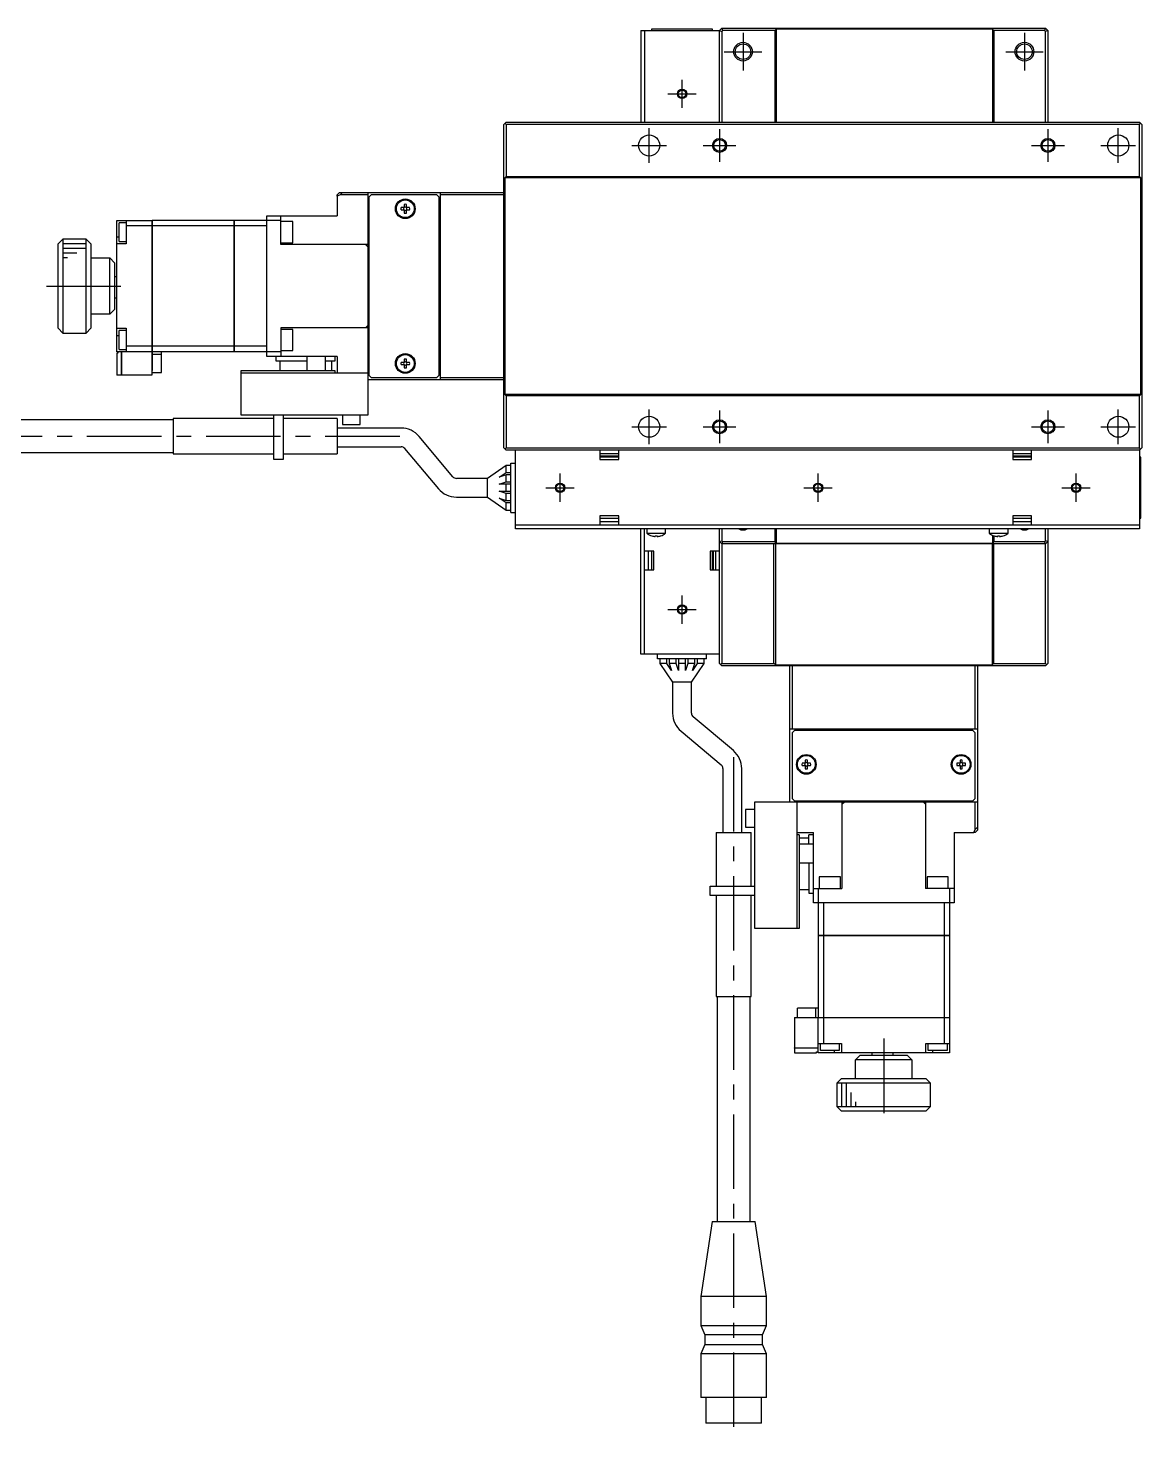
# Model space of a CAD drawing. Extents: x -2 to 843, y -8 to 504.
# Drawn here: x 606.1 to 843.5, y 89.9 to 390.9 of the extents above; entities that cross this region are included whole.
import ezdxf

# ---------------------------------------------------------------- set-up
doc = ezdxf.new("R2010")
doc.units = 0
doc.header["$LTSCALE"] = 0.5
doc.linetypes.add('CENTER', pattern=[50.8, 31.75, -6.35, 6.35, -6.35])
for name, color, linetype in [('MSM_CENTER', 1, 'CENTER'), ('MSM_CONTINUOUS', 7, 'CONTINUOUS'), ('MSM_NARROW', 5, 'CONTINUOUS')]:
    doc.layers.add(name, color=color, linetype=linetype)

msp = doc.modelspace()

# ---------------------------------------------------------------- linework, layer by layer
at = {"layer": 'MSM_CENTER'}
for p, q in [((758.49, 389.91), (758.49, 381.91)), ((818.49, 389.91), (818.49, 381.91)), ((754.49, 385.91), (762.49, 385.91)), ((814.49, 385.91), (822.49, 385.91)), ((745.49, 373.91), (745.49, 379.91)), ((742.49, 376.91), (748.49, 376.91)), ((738.49, 362.21), (738.49, 369.61)), ((753.49, 369.41), (753.49, 362.41)), ((823.49, 369.41), (823.49, 362.41)), ((838.49, 362.21), (838.49, 369.61)), ((734.79, 365.91), (742.19, 365.91)), ((749.99, 365.91), (756.99, 365.91)), ((819.99, 365.91), (826.99, 365.91)), ((834.79, 365.91), (842.19, 365.91)), ((609.99, 335.91), (627.99, 335.91)), ((738.49, 302.21), (738.49, 309.61)), ((753.49, 309.41), (753.49, 302.41)), ((823.49, 309.41), (823.49, 302.41)), ((838.49, 302.21), (838.49, 309.61)), ((734.79, 305.91), (742.19, 305.91)), ((749.99, 305.91), (756.99, 305.91)), ((819.99, 305.91), (826.99, 305.91)), ((834.79, 305.91), (842.19, 305.91)), ((542.44, 303.91), (688.04, 303.91)), ((719.49, 289.91), (719.49, 295.91)), ((774.49, 289.91), (774.49, 295.91)), ((829.49, 289.91), (829.49, 295.91)), ((716.49, 292.91), (722.49, 292.91)), ((771.49, 292.91), (777.49, 292.91)), ((826.49, 292.91), (832.49, 292.91)), ((745.49, 263.91), (745.49, 269.91)), ((742.49, 266.91), (748.49, 266.91)), ((756.49, 235.46), (756.49, 89.86)), ((788.49, 175.41), (788.49, 157.41))]:
    msp.add_line(p, q, dxfattribs=at)
at = {"layer": 'MSM_CONTINUOUS'}
for p, q in [((736.69, 390.41), (753.49, 390.41)), ((736.69, 390.41), (736.69, 370.91)), ((737.49, 390.41), (737.49, 370.91)), ((751.99, 390.71), (738.99, 390.71)), ((738.99, 390.71), (738.99, 390.41)), ((751.99, 390.41), (751.99, 390.71)), ((753.49, 390.41), (753.99, 390.91)), ((753.49, 390.41), (753.99, 390.2)), ((753.49, 370.91), (753.49, 390.41)), ((753.99, 390.91), (822.99, 390.91)), ((754.2, 390.41), (753.99, 390.91)), ((754.2, 390.41), (753.99, 390.2)), ((753.99, 390.2), (753.99, 370.91)), ((765.29, 390.41), (754.2, 390.41)), ((765.29, 390.41), (765.59, 390.71)), ((765.29, 390.41), (765.29, 370.91)), ((811.69, 390.71), (765.59, 390.71)), ((765.59, 390.71), (765.59, 370.91)), ((811.69, 390.71), (811.99, 390.41)), ((811.69, 390.71), (811.69, 370.91)), ((822.79, 390.41), (811.99, 390.41)), ((811.99, 390.41), (811.99, 370.91)), ((822.99, 390.91), (822.79, 390.41)), ((822.99, 390.2), (822.79, 390.41)), ((822.99, 390.91), (823.49, 390.41)), ((823.49, 390.41), (822.99, 390.2)), ((822.99, 370.91), (822.99, 390.2)), ((823.49, 390.41), (823.49, 370.91)), ((707.99, 370.91), (707.49, 370.41)), ((707.49, 301.41), (707.49, 370.41)), ((707.74, 370.66), (707.99, 370.41)), ((707.99, 370.91), (842.99, 370.91)), ((707.99, 370.41), (707.99, 359.31)), ((842.99, 370.41), (707.99, 370.41)), ((843.49, 370.41), (842.99, 370.91)), ((842.99, 370.41), (843.24, 370.66)), ((842.99, 359.31), (842.99, 370.41)), ((843.49, 370.41), (843.49, 301.41)), ((707.69, 359.01), (707.99, 359.31)), ((707.69, 359.01), (707.69, 312.81)), ((843.29, 359.01), (707.69, 359.01)), ((707.99, 359.31), (842.99, 359.31)), ((842.99, 359.31), (843.29, 359.01)), ((843.29, 312.81), (843.29, 359.01)), ((671.99, 355.41), (672.49, 355.91)), ((672.61, 355.41), (671.99, 355.11)), ((671.99, 355.11), (671.99, 355.41)), ((672.49, 355.91), (707.49, 355.91)), ((673.11, 355.91), (672.61, 355.41)), ((678.49, 355.41), (672.61, 355.41)), ((678.49, 355.91), (678.49, 308.41)), ((679.19, 355.41), (678.69, 354.91)), ((693.19, 355.41), (679.19, 355.41)), ((693.69, 354.91), (693.19, 355.41)), ((693.99, 315.91), (693.99, 355.91)), ((707.49, 355.41), (693.99, 355.41)), ((671.99, 355.11), (671.99, 350.91)), ((678.69, 354.91), (678.69, 316.91)), ((686.25, 352.65), (685.58, 352.65)), ((686.25, 353.33), (686.25, 352.65)), ((686.73, 352.65), (686.73, 353.33)), ((687.41, 352.65), (686.73, 352.65)), ((693.69, 316.91), (693.69, 354.91)), ((624.99, 321.91), (624.99, 349.91)), ((624.99, 349.91), (632.49, 349.91)), ((626.99, 349.41), (625.49, 349.41)), ((625.49, 345.41), (625.49, 349.41)), ((626.99, 349.91), (626.99, 344.91)), ((632.49, 349.91), (632.49, 316.91)), ((632.49, 349.9), (632.5, 349.9)), ((649.99, 349.91), (632.5, 349.91)), ((632.5, 349.91), (632.5, 317.91)), ((649.99, 321.91), (649.99, 349.91)), ((649.99, 349.9), (650, 349.9)), ((650, 349.91), (650, 321.91)), ((659.99, 349.91), (650, 349.91)), ((656.99, 350.91), (671.99, 350.91)), ((656.99, 320.91), (656.99, 350.91)), ((659.99, 344.81), (659.99, 350.91)), ((662.49, 349.66), (659.99, 349.66)), ((662.49, 345.16), (662.49, 349.66)), ((678.69, 350.16), (678.49, 350.16)), ((685.58, 352.17), (686.25, 352.17)), ((686.25, 352.17), (686.25, 351.49)), ((686.73, 351.49), (686.73, 352.17)), ((686.73, 352.17), (687.41, 352.17)), ((693.99, 350.16), (693.69, 350.16)), ((693.99, 349.66), (693.69, 349.66)), ((624.99, 346.41), (625.49, 346.41)), ((632.49, 348.76), (626.99, 348.76)), ((632.49, 348.75), (632.5, 348.75)), ((649.99, 348.76), (632.5, 348.76)), ((649.99, 348.75), (650, 348.75)), ((656.99, 348.76), (650, 348.76)), ((613.49, 345.91), (612.49, 344.91)), ((612.49, 326.91), (612.49, 344.91)), ((613.49, 345.91), (613.49, 325.91)), ((618.49, 345.91), (613.49, 345.91)), ((618.49, 344.91), (613.49, 344.91)), ((618.49, 343.91), (613.49, 343.91)), ((618.49, 325.91), (618.49, 345.91)), ((619.49, 344.91), (618.49, 345.91)), ((619.49, 344.91), (619.49, 326.91)), ((626.99, 344.91), (624.99, 344.91)), ((625.49, 345.41), (626.99, 345.41)), ((659.99, 345.16), (662.49, 345.16)), ((678.49, 344.81), (659.99, 344.81)), ((677.99, 344.81), (678.49, 344.31)), ((678.69, 345.91), (678.49, 345.91)), ((678.69, 344.91), (678.49, 344.91)), ((678.69, 343.41), (678.49, 343.41)), ((693.69, 344.16), (693.99, 344.16)), ((616.49, 342.91), (613.49, 342.91)), ((614.49, 341.91), (613.49, 341.91)), ((619.49, 341.91), (623.49, 341.91)), ((623.49, 329.91), (623.49, 341.91)), ((624.49, 340.91), (623.49, 341.91)), ((624.49, 340.91), (624.49, 330.91)), ((693.79, 340.91), (693.69, 340.91)), ((693.79, 330.91), (693.79, 340.91)), ((693.99, 340.71), (693.79, 340.91)), ((624.99, 337.91), (624.49, 337.91)), ((624.49, 333.41), (624.99, 333.41)), ((623.49, 329.91), (619.49, 329.91)), ((623.49, 329.91), (624.49, 330.91)), ((678.49, 328.41), (678.69, 328.41)), ((693.69, 330.91), (693.79, 330.91)), ((693.79, 330.91), (693.99, 331.11)), ((612.49, 326.91), (613.49, 325.91)), ((613.49, 325.91), (618.49, 325.91)), ((618.49, 325.91), (619.49, 326.91)), ((624.99, 326.91), (626.99, 326.91)), ((624.99, 325.41), (625.49, 325.41)), ((625.49, 322.41), (625.49, 326.41)), ((626.99, 326.41), (625.49, 326.41)), ((626.99, 326.91), (626.99, 321.91)), ((678.49, 327.01), (659.99, 327.01)), ((659.99, 327.01), (659.99, 320.91)), ((662.49, 326.66), (659.99, 326.66)), ((662.49, 322.16), (662.49, 326.66)), ((678.49, 327.51), (677.99, 327.01)), ((678.69, 326.91), (678.49, 326.91)), ((678.49, 325.91), (678.69, 325.91)), ((693.99, 327.66), (693.69, 327.66)), ((625.49, 322.41), (626.99, 322.41)), ((632.49, 323.07), (626.99, 323.07)), ((632.49, 323.07), (632.5, 323.07)), ((649.99, 323.07), (632.5, 323.07)), ((649.99, 323.07), (650, 323.07)), ((656.99, 323.07), (650, 323.07)), ((659.99, 322.16), (662.49, 322.16)), ((693.69, 322.16), (693.99, 322.16)), ((632.49, 321.91), (624.99, 321.91)), ((625.19, 321.61), (624.99, 321.61)), ((624.99, 321.61), (624.99, 316.91)), ((625.19, 321.91), (625.19, 321.61)), ((625.99, 316.91), (625.99, 321.91)), ((626, 321.91), (626, 316.91)), ((632.49, 321.92), (632.5, 321.92)), ((649.99, 321.91), (632.5, 321.91)), ((632.5, 321.41), (634.49, 321.41)), ((634.49, 317.51), (634.49, 321.91)), ((649.99, 321.92), (650, 321.92)), ((659.99, 321.91), (650, 321.91)), ((671.99, 320.91), (656.99, 320.91)), ((658.99, 319.91), (658.99, 320.91)), ((665.49, 319.91), (658.99, 319.91)), ((659.74, 319.91), (659.74, 317.91)), ((665.49, 320.91), (665.49, 317.91)), ((669.49, 317.91), (669.49, 320.91)), ((671.49, 319.91), (669.49, 319.91)), ((670.74, 319.91), (670.74, 317.91)), ((671.49, 320.91), (671.49, 319.91)), ((671.99, 320.91), (671.99, 317.41)), ((678.49, 321.66), (678.69, 321.66)), ((686.25, 319.65), (685.58, 319.65)), ((685.58, 319.17), (686.25, 319.17)), ((686.25, 320.33), (686.25, 319.65)), ((686.25, 319.17), (686.25, 318.49)), ((686.73, 319.65), (686.73, 320.33)), ((687.41, 319.65), (686.73, 319.65)), ((686.73, 318.49), (686.73, 319.17)), ((686.73, 319.17), (687.41, 319.17)), ((693.69, 321.66), (693.99, 321.66)), ((625.99, 316.91), (624.99, 316.91)), ((625.99, 316.92), (626, 316.92)), ((632.49, 316.91), (626, 316.91)), ((632.5, 317.91), (632.49, 317.91)), ((632.49, 317.51), (634.49, 317.51)), ((651.49, 317.91), (671.49, 317.91)), ((651.49, 308.41), (651.49, 317.91)), ((651.49, 317.41), (678.49, 317.41)), ((671.49, 317.91), (671.49, 317.41)), ((678.69, 316.91), (679.19, 316.41)), ((679.19, 316.41), (693.19, 316.41)), ((693.19, 316.41), (693.69, 316.91)), ((693.99, 316.41), (707.49, 316.41)), ((707.49, 315.91), (678.49, 315.91)), ((707.99, 312.51), (707.69, 312.81)), ((843.29, 312.81), (707.69, 312.81)), ((707.99, 312.51), (707.99, 301.41)), ((842.99, 312.51), (707.99, 312.51)), ((843.29, 312.81), (842.99, 312.51)), ((842.99, 301.41), (842.99, 312.51)), ((636.99, 307.41), (588.99, 307.41)), ((636.99, 307.66), (636.99, 300.16)), ((658.49, 307.66), (636.99, 307.66)), ((678.49, 308.41), (651.49, 308.41)), ((658.49, 298.91), (658.49, 308.41)), ((660.49, 308.41), (660.49, 298.91)), ((671.99, 307.66), (660.49, 307.66)), ((671.99, 307.66), (671.99, 300.16)), ((673.09, 308.41), (673.09, 306.41)), ((676.89, 306.41), (676.89, 308.41)), ((685.6, 305.64), (671.99, 305.64)), ((673.09, 306.41), (676.89, 306.41)), ((671.99, 301.64), (685.6, 301.64)), ((686.36, 301.28), (693.56, 292.7)), ((696.63, 295.27), (689.43, 303.85)), ((707.49, 301.41), (707.99, 300.91)), ((707.99, 301.41), (707.74, 301.16)), ((707.99, 301.41), (842.99, 301.41)), ((842.99, 300.91), (843.49, 301.41)), ((843.24, 301.16), (842.99, 301.41)), ((588.99, 300.41), (636.99, 300.41)), ((636.99, 300.16), (658.49, 300.16)), ((660.49, 298.91), (658.49, 298.91)), ((660.49, 300.16), (671.99, 300.16)), ((842.99, 300.91), (707.99, 300.91)), ((708.99, 298.16), (709.99, 298.16)), ((708.99, 287.66), (708.99, 298.16)), ((709.99, 284.11), (709.99, 300.91)), ((727.99, 300.91), (727.99, 298.91)), ((731.99, 300.11), (727.99, 300.11)), ((731.99, 299.61), (727.99, 299.61)), ((731.99, 299.41), (727.99, 299.41)), ((727.99, 298.91), (731.99, 298.91)), ((731.99, 298.91), (731.99, 300.91)), ((815.99, 300.91), (815.99, 298.91)), ((819.99, 300.11), (815.99, 300.11)), ((819.99, 299.61), (815.99, 299.61)), ((819.99, 299.41), (815.99, 299.41)), ((815.99, 298.91), (819.99, 298.91)), ((819.99, 298.91), (819.99, 300.91)), ((842.99, 300.91), (842.99, 284.11)), ((843.29, 299.41), (842.99, 299.41)), ((843.29, 286.41), (843.29, 299.41)), ((707.99, 297.66), (703.99, 294.91)), ((706.54, 295.16), (707.99, 296.16)), ((707.99, 295.66), (706.54, 295.16)), ((707.99, 296.16), (707.99, 297.66)), ((708.99, 297.66), (707.99, 297.66)), ((707.99, 296.16), (708.99, 296.16)), ((707.99, 294.16), (707.99, 295.66)), ((708.99, 295.66), (707.99, 295.66)), ((703.99, 294.91), (697.39, 294.91)), ((703.99, 290.91), (703.99, 294.91)), ((706.54, 293.66), (707.99, 294.16)), ((708.99, 293.66), (706.54, 293.66)), ((706.54, 292.16), (708.99, 292.16)), ((707.99, 291.66), (706.54, 292.16)), ((707.99, 294.16), (708.99, 294.16)), ((707.99, 292.16), (707.99, 293.66)), ((697.39, 290.91), (703.99, 290.91)), ((703.99, 290.91), (707.99, 288.16)), ((706.54, 290.66), (707.99, 290.16)), ((707.99, 289.66), (706.54, 290.66)), ((707.99, 290.16), (707.99, 291.66)), ((708.99, 291.66), (707.99, 291.66)), ((707.99, 290.16), (708.99, 290.16)), ((707.99, 288.16), (707.99, 289.66)), ((708.99, 289.66), (707.99, 289.66)), ((707.99, 288.16), (708.99, 288.16)), ((708.99, 287.66), (709.99, 287.66)), ((727.99, 286.91), (727.99, 284.91)), ((731.99, 286.91), (727.99, 286.91)), ((727.99, 286.41), (731.99, 286.41)), ((731.99, 284.91), (731.99, 286.91)), ((819.99, 286.91), (815.99, 286.91)), ((815.99, 286.91), (815.99, 284.91)), ((815.99, 286.41), (819.99, 286.41)), ((819.99, 284.91), (819.99, 286.91)), ((842.99, 286.41), (843.29, 286.41)), ((842.99, 284.91), (709.99, 284.91)), ((842.99, 284.11), (709.99, 284.11)), ((727.99, 285.71), (731.99, 285.71)), ((736.69, 257.41), (736.69, 284.11)), ((737.49, 257.41), (737.49, 284.11)), ((737.99, 284.11), (737.99, 283.21)), ((737.99, 283.21), (741.99, 283.21)), ((741.99, 283.21), (741.99, 284.11)), ((753.49, 255.41), (753.49, 284.11)), ((753.99, 284.11), (753.99, 281.62)), ((765.29, 284.11), (765.29, 281.41)), ((765.59, 284.11), (765.59, 281.11)), ((810.99, 284.11), (810.99, 283.21)), ((810.99, 283.21), (814.99, 283.21)), ((814.99, 283.21), (814.99, 284.11)), ((815.99, 285.71), (819.99, 285.71)), ((822.99, 281.62), (822.99, 284.11)), ((823.49, 284.11), (823.49, 255.41)), ((739.04, 282.66), (739.07, 282.66)), ((739.79, 282.66), (740.19, 282.66)), ((739.79, 282.52), (739.79, 282.66)), ((740.19, 282.66), (740.19, 282.52)), ((740.92, 282.66), (740.94, 282.66)), ((753.49, 281.41), (753.99, 281.62)), ((753.99, 280.91), (753.49, 281.41)), ((753.99, 281.62), (754.2, 281.41)), ((753.99, 280.91), (754.2, 281.41)), ((822.99, 280.91), (753.99, 280.91)), ((753.99, 280.91), (753.99, 255.41)), ((754.2, 281.41), (765.29, 281.41)), ((765.09, 255.41), (765.09, 280.91)), ((765.59, 281.11), (765.29, 281.41)), ((765.39, 280.91), (765.39, 255.11)), ((765.59, 281.11), (811.69, 281.11)), ((811.59, 280.91), (811.59, 255.11)), ((811.69, 282.79), (811.69, 281.11)), ((811.99, 281.41), (811.69, 281.11)), ((811.89, 280.91), (811.89, 255.41)), ((811.99, 282.67), (811.99, 281.41)), ((811.99, 281.41), (822.79, 281.41)), ((812.04, 282.66), (812.07, 282.66)), ((812.79, 282.66), (813.19, 282.66)), ((812.79, 282.52), (812.79, 282.66)), ((813.19, 282.66), (813.19, 282.52)), ((813.92, 282.66), (813.94, 282.66)), ((822.79, 281.41), (822.99, 281.62)), ((822.99, 280.91), (822.79, 281.41)), ((823.49, 281.41), (822.99, 281.62)), ((823.49, 281.41), (822.99, 280.91)), ((822.99, 255.41), (822.99, 280.91)), ((739.49, 279.41), (737.49, 279.41)), ((738.29, 279.41), (738.29, 275.41)), ((738.99, 279.41), (738.99, 275.41)), ((739.49, 275.41), (739.49, 279.41)), ((753.49, 279.41), (751.49, 279.41)), ((751.49, 279.41), (751.49, 275.41)), ((751.99, 275.41), (751.99, 279.41)), ((752.19, 275.41), (752.19, 279.41)), ((752.69, 275.41), (752.69, 279.41)), ((737.49, 275.41), (739.49, 275.41)), ((751.49, 275.41), (753.49, 275.41)), ((753.49, 257.41), (736.69, 257.41)), ((740.24, 256.41), (740.24, 257.41)), ((750.74, 256.41), (740.24, 256.41)), ((740.74, 256.41), (740.74, 255.41)), ((742.24, 255.41), (742.24, 256.41)), ((742.74, 256.41), (742.74, 255.41)), ((744.24, 255.41), (744.24, 256.41)), ((744.74, 256.41), (744.74, 253.96)), ((746.24, 253.96), (746.24, 256.41)), ((746.74, 256.41), (746.74, 255.41)), ((748.24, 255.41), (748.24, 256.41)), ((748.74, 256.41), (748.74, 255.41)), ((750.24, 255.41), (750.24, 256.41)), ((750.74, 256.41), (750.74, 257.41)), ((742.24, 255.41), (740.74, 255.41)), ((740.74, 255.41), (743.49, 251.41)), ((743.24, 253.96), (742.24, 255.41)), ((744.24, 255.41), (742.74, 255.41)), ((742.74, 255.41), (743.24, 253.96)), ((744.74, 253.96), (744.24, 255.41)), ((746.24, 255.41), (744.74, 255.41)), ((746.74, 255.41), (746.24, 253.96)), ((748.24, 255.41), (746.74, 255.41)), ((747.49, 251.41), (750.24, 255.41)), ((747.74, 253.96), (748.24, 255.41)), ((748.74, 255.41), (747.74, 253.96)), ((750.24, 255.41), (748.74, 255.41)), ((753.49, 255.41), (753.99, 254.91)), ((753.74, 255.16), (753.99, 255.41)), ((753.99, 255.41), (765.09, 255.41)), ((822.99, 254.91), (753.99, 254.91)), ((765.39, 255.11), (765.09, 255.41)), ((765.39, 255.11), (811.59, 255.11)), ((768.49, 225.91), (768.49, 254.91)), ((768.99, 254.91), (768.99, 241.41)), ((807.99, 241.41), (807.99, 254.91)), ((808.49, 254.91), (808.49, 219.91)), ((811.89, 255.41), (811.59, 255.11)), ((811.89, 255.41), (822.99, 255.41)), ((822.99, 255.41), (823.24, 255.16)), ((822.99, 254.91), (823.49, 255.41)), ((747.49, 251.41), (743.49, 251.41)), ((743.49, 251.41), (743.49, 244.81)), ((747.49, 244.81), (747.49, 251.41)), ((756.43, 236.84), (747.85, 244.04)), ((745.28, 240.98), (753.86, 233.78)), ((808.49, 241.41), (768.49, 241.41)), ((769.49, 241.11), (768.99, 240.61)), ((807.49, 241.11), (769.49, 241.11)), ((774.24, 241.41), (774.24, 241.11)), ((774.74, 241.41), (774.74, 241.11)), ((780.24, 241.11), (780.24, 241.41)), ((783.69, 241.41), (783.49, 241.21)), ((793.49, 241.21), (783.49, 241.21)), ((783.49, 241.21), (783.49, 241.11)), ((793.49, 241.21), (793.29, 241.41)), ((793.49, 241.11), (793.49, 241.21)), ((796.74, 241.41), (796.74, 241.11)), ((802.24, 241.11), (802.24, 241.41)), ((802.74, 241.11), (802.74, 241.41)), ((807.99, 240.61), (807.49, 241.11)), ((768.99, 240.61), (768.99, 226.61)), ((807.99, 226.61), (807.99, 240.61)), ((771.75, 234.83), (771.75, 234.15)), ((772.23, 234.15), (772.23, 234.83)), ((804.75, 234.83), (804.75, 234.15)), ((805.23, 234.15), (805.23, 234.83)), ((754.22, 233.01), (754.22, 219.41)), ((758.22, 219.41), (758.22, 233.01)), ((771.75, 234.15), (771.08, 234.15)), ((771.08, 233.67), (771.75, 233.67)), ((771.75, 233.67), (771.75, 232.99)), ((772.91, 234.15), (772.23, 234.15)), ((772.23, 232.99), (772.23, 233.67)), ((772.23, 233.67), (772.91, 233.67)), ((804.75, 234.15), (804.08, 234.15)), ((804.08, 233.67), (804.75, 233.67)), ((804.75, 233.67), (804.75, 232.99)), ((805.91, 234.15), (805.23, 234.15)), ((805.23, 232.99), (805.23, 233.67)), ((805.23, 233.67), (805.91, 233.67)), ((760.99, 198.91), (760.99, 225.91)), ((760.99, 225.91), (808.49, 225.91)), ((768.99, 226.61), (769.49, 226.11)), ((769.49, 226.11), (807.49, 226.11)), ((769.99, 225.91), (769.99, 198.91)), ((774.24, 226.11), (774.24, 225.91)), ((778.49, 226.11), (778.49, 225.91)), ((779.49, 226.11), (779.49, 225.91)), ((779.59, 225.91), (779.59, 207.41)), ((779.59, 225.41), (780.09, 225.91)), ((780.99, 226.11), (780.99, 225.91)), ((795.99, 225.91), (795.99, 226.11)), ((796.89, 225.91), (797.39, 225.41)), ((797.39, 225.91), (797.39, 207.41)), ((797.49, 226.11), (797.49, 225.91)), ((798.49, 225.91), (798.49, 226.11)), ((802.74, 225.91), (802.74, 226.11)), ((807.49, 226.11), (807.99, 226.61)), ((807.99, 220.02), (807.99, 225.91)), ((758.99, 224.31), (758.99, 220.51)), ((760.99, 224.31), (758.99, 224.31)), ((758.99, 220.51), (760.99, 220.51)), ((807.69, 219.41), (807.99, 220.02)), ((807.99, 220.02), (808.49, 220.52)), ((808.49, 219.91), (807.99, 219.41)), ((752.74, 219.41), (760.24, 219.41)), ((752.74, 219.41), (752.74, 207.91)), ((760.24, 207.91), (760.24, 219.41)), ((769.99, 219.41), (773.49, 219.41)), ((770.49, 218.91), (769.99, 218.91)), ((770.49, 218.91), (770.49, 198.91)), ((772.49, 218.16), (770.49, 218.16)), ((773.49, 216.91), (770.49, 216.91)), ((772.49, 216.91), (772.49, 218.91)), ((773.49, 218.91), (772.49, 218.91)), ((773.49, 204.41), (773.49, 219.41)), ((803.49, 219.41), (803.49, 204.41)), ((803.49, 219.41), (807.69, 219.41)), ((807.99, 219.41), (807.69, 219.41)), ((770.49, 212.91), (773.49, 212.91)), ((772.49, 212.91), (772.49, 206.41)), ((751.49, 205.91), (751.49, 207.91)), ((751.49, 207.91), (760.99, 207.91)), ((779.24, 209.91), (774.74, 209.91)), ((774.74, 209.91), (774.74, 207.41)), ((779.24, 207.41), (779.24, 209.91)), ((802.24, 209.91), (797.74, 209.91)), ((797.74, 209.91), (797.74, 207.41)), ((802.24, 207.41), (802.24, 209.91)), ((760.99, 205.91), (751.49, 205.91)), ((752.74, 205.91), (752.74, 184.41)), ((760.24, 184.41), (760.24, 205.91)), ((772.49, 207.16), (770.49, 207.16)), ((772.49, 206.41), (773.49, 206.41)), ((773.49, 207.41), (779.59, 207.41)), ((774.49, 207.41), (774.49, 197.42)), ((803.49, 207.41), (797.39, 207.41)), ((802.49, 207.41), (802.49, 197.42)), ((803.49, 204.41), (773.49, 204.41)), ((775.65, 204.41), (775.65, 197.42)), ((801.34, 204.41), (801.34, 197.42)), ((770.49, 198.91), (760.99, 198.91)), ((774.49, 197.42), (802.49, 197.42)), ((774.49, 197.41), (774.49, 179.92)), ((802.49, 197.41), (774.49, 197.41)), ((774.5, 197.41), (774.5, 197.42)), ((775.65, 197.41), (775.65, 197.42)), ((775.65, 197.41), (775.65, 179.92)), ((801.34, 197.41), (801.34, 197.42)), ((801.34, 197.41), (801.34, 179.92)), ((802.48, 197.41), (802.48, 197.42)), ((802.49, 197.41), (802.49, 179.92)), ((752.74, 184.41), (760.24, 184.41)), ((752.99, 184.41), (752.99, 136.41)), ((759.99, 136.41), (759.99, 184.41)), ((770.09, 179.91), (770.09, 181.91)), ((774.49, 181.91), (770.09, 181.91)), ((773.99, 179.92), (773.99, 181.91)), ((769.49, 179.91), (769.49, 173.42)), ((769.49, 179.91), (802.49, 179.91)), ((770.49, 179.91), (770.49, 179.92)), ((770.49, 179.92), (802.49, 179.92)), ((774.49, 172.41), (774.49, 179.91)), ((774.5, 179.91), (774.5, 179.92)), ((775.65, 179.91), (775.65, 179.92)), ((775.65, 179.91), (775.65, 174.41)), ((801.34, 179.91), (801.34, 179.92)), ((801.34, 179.91), (801.34, 174.41)), ((802.48, 179.91), (802.48, 179.92)), ((802.49, 179.91), (802.49, 172.41)), ((769.49, 173.42), (774.49, 173.42)), ((769.49, 173.41), (769.49, 172.41)), ((774.49, 173.41), (769.49, 173.41)), ((769.49, 172.41), (774.19, 172.41)), ((769.5, 173.41), (769.5, 173.42)), ((774.19, 172.61), (774.49, 172.61)), ((774.19, 172.41), (774.19, 172.61)), ((774.49, 174.41), (779.49, 174.41)), ((802.49, 172.41), (774.49, 172.41)), ((774.99, 172.91), (774.99, 174.41)), ((778.99, 172.91), (774.99, 172.91)), ((777.99, 172.41), (777.99, 172.91)), ((778.99, 174.41), (778.99, 172.91)), ((779.49, 174.41), (779.49, 172.41)), ((783.49, 171.91), (782.49, 170.91)), ((783.49, 171.91), (793.49, 171.91)), ((785.99, 171.91), (785.99, 172.41)), ((790.49, 171.91), (790.49, 172.41)), ((794.49, 170.91), (793.49, 171.91)), ((797.49, 174.41), (802.49, 174.41)), ((797.49, 172.41), (797.49, 174.41)), ((797.99, 172.91), (797.99, 174.41)), ((801.99, 172.91), (797.99, 172.91)), ((798.99, 172.41), (798.99, 172.91)), ((801.99, 174.41), (801.99, 172.91)), ((782.49, 166.91), (782.49, 170.91)), ((794.49, 170.91), (782.49, 170.91)), ((794.49, 170.91), (794.49, 166.91)), ((779.49, 166.91), (778.49, 165.91)), ((798.49, 165.91), (778.49, 165.91)), ((778.49, 165.91), (778.49, 160.91)), ((779.49, 166.91), (797.49, 166.91)), ((798.49, 165.91), (797.49, 166.91)), ((798.49, 160.91), (798.49, 165.91)), ((778.49, 160.91), (798.49, 160.91)), ((778.49, 160.91), (779.49, 159.91)), ((797.49, 159.91), (779.49, 159.91)), ((797.49, 159.91), (798.49, 160.91)), ((751.92, 136.41), (749.49, 120.41)), ((751.92, 136.41), (761.06, 136.41)), ((763.49, 120.41), (761.06, 136.41)), ((763.49, 120.41), (749.49, 120.41)), ((749.49, 120.41), (749.49, 114.21)), ((763.49, 114.21), (763.49, 120.41)), ((749.49, 114.21), (763.49, 114.21)), ((749.49, 114.21), (750.34, 112.21)), ((762.64, 112.21), (750.34, 112.21)), ((750.34, 112.21), (750.34, 110.21)), ((762.64, 112.21), (763.49, 114.21)), ((762.64, 110.21), (762.64, 112.21)), ((750.34, 110.21), (749.49, 108.21)), ((750.34, 110.21), (762.64, 110.21)), ((763.49, 108.21), (762.64, 110.21)), ((763.49, 108.21), (749.49, 108.21)), ((749.49, 108.21), (749.49, 98.91)), ((763.49, 98.91), (763.49, 108.21)), ((763.49, 98.91), (749.49, 98.91)), ((750.54, 98.91), (750.54, 93.41)), ((762.44, 93.41), (762.44, 98.91)), ((762.44, 93.41), (750.54, 93.41))]:
    msp.add_line(p, q, dxfattribs=at)
for centre, radius in [((758.49, 385.91), 1.65), ((818.49, 385.91), 1.65), ((745.49, 376.91), 0.8), ((738.49, 365.91), 2.25), ((838.49, 365.91), 2.25), ((753.49, 365.91), 1.25), ((823.49, 365.91), 1.25), ((686.49, 352.41), 2.1), ((686.49, 352.41), 1.9), ((686.49, 319.41), 2.1), ((686.49, 319.41), 1.9), ((738.49, 305.91), 2.25), ((753.49, 305.91), 1.25), ((823.49, 305.91), 1.25), ((838.49, 305.91), 2.25), ((719.49, 292.91), 0.8), ((774.49, 292.91), 0.8), ((829.49, 292.91), 0.8), ((745.49, 266.91), 0.8), ((771.99, 233.91), 2.1), ((771.99, 233.91), 1.9), ((804.99, 233.91), 2.1), ((804.99, 233.91), 1.9)]:
    msp.add_circle(centre, radius, dxfattribs=at)
for centre, radius, start, end in [((686.49, 352.41), 0.95, 165.3667, 194.6333), ((686.49, 352.41), 0.365, 138.8496, 221.1504), ((686.49, 352.41), 0.95, 75.3667, 104.6333), ((686.49, 352.41), 0.365, 48.8496, 131.1504), ((686.49, 352.41), 0.365, 318.8496, 41.1504), ((686.49, 352.41), 0.95, 345.3667, 14.6333), ((686.49, 352.41), 0.365, 228.8496, 311.1504), ((686.49, 352.41), 0.95, 255.3667, 284.6333), ((686.49, 319.41), 0.95, 165.3667, 194.6333), ((686.49, 319.41), 0.365, 138.8496, 221.1504), ((686.49, 319.41), 0.95, 75.3667, 104.6333), ((686.49, 319.41), 0.365, 48.8496, 131.1504), ((686.49, 319.41), 0.365, 228.8496, 311.1504), ((686.49, 319.41), 0.365, 318.8496, 41.1504), ((686.49, 319.41), 0.95, 345.3667, 14.6333), ((686.49, 319.41), 0.95, 255.3667, 284.6333), ((685.6, 300.64), 5, 40, 90), ((685.6, 300.64), 1, 40, 90), ((697.39, 295.91), 1, 220, 270), ((697.39, 295.91), 5, 220, 270), ((739.99, 285.71), 3.2, 231.3178, 252.73), ((739.99, 285.71), 3.2, 287.27, 308.6822), ((812.99, 285.71), 3.2, 231.3178, 252.73), ((812.99, 285.71), 3.2, 287.27, 308.6822), ((739.99, 285.71), 3.19, 253.0947, 266.4097), ((739.99, 285.71), 3.19, 273.5903, 286.9053), ((812.99, 285.71), 3.19, 253.0947, 266.4097), ((812.99, 285.71), 3.19, 273.5903, 286.9053), ((748.49, 244.81), 5, 180, 230), ((748.49, 244.81), 1, 180, 230), ((753.22, 233.01), 5, 0, 50), ((771.99, 233.91), 0.95, 75.3667, 104.6333), ((804.99, 233.91), 0.95, 75.3667, 104.6333), ((753.22, 233.01), 1, 0, 50), ((771.99, 233.91), 0.95, 165.3667, 194.6333), ((771.99, 233.91), 0.365, 138.8496, 221.1504), ((771.99, 233.91), 0.365, 48.8496, 131.1504), ((771.99, 233.91), 0.365, 228.8496, 311.1504), ((771.99, 233.91), 0.95, 255.3667, 284.6333), ((771.99, 233.91), 0.365, 318.8496, 41.1504), ((771.99, 233.91), 0.95, 345.3667, 14.6333), ((804.99, 233.91), 0.95, 165.3667, 194.6333), ((804.99, 233.91), 0.365, 138.8496, 221.1504), ((804.99, 233.91), 0.365, 48.8496, 131.1504), ((804.99, 233.91), 0.365, 228.8496, 311.1504), ((804.99, 233.91), 0.95, 255.3667, 284.6333), ((804.99, 233.91), 0.365, 318.8496, 41.1504), ((804.99, 233.91), 0.95, 345.3667, 14.6333)]:
    msp.add_arc(centre, radius, start, end, dxfattribs=at)
at = {"layer": 'MSM_NARROW'}
for p, q in [((779.49, 165.91), (779.49, 160.91)), ((780.49, 165.91), (780.49, 160.91)), ((781.49, 163.91), (781.49, 160.91)), ((782.49, 161.91), (782.49, 160.91))]:
    msp.add_line(p, q, dxfattribs=at)
for centre, radius in [((758.49, 385.91), 2), ((818.49, 385.91), 2), ((745.49, 376.91), 1), ((753.49, 365.91), 1.5), ((823.49, 365.91), 1.5), ((753.49, 305.91), 1.5), ((823.49, 305.91), 1.5), ((719.49, 292.91), 1), ((774.49, 292.91), 1), ((829.49, 292.91), 1), ((745.49, 266.91), 1)]:
    msp.add_circle(centre, radius, dxfattribs=at)
for centre in [(758.49, 285.91), (818.49, 285.91)]:
    msp.add_arc(centre, 2, 244.1581, 295.8419, dxfattribs=at)

doc.saveas('drawing.dxf')
